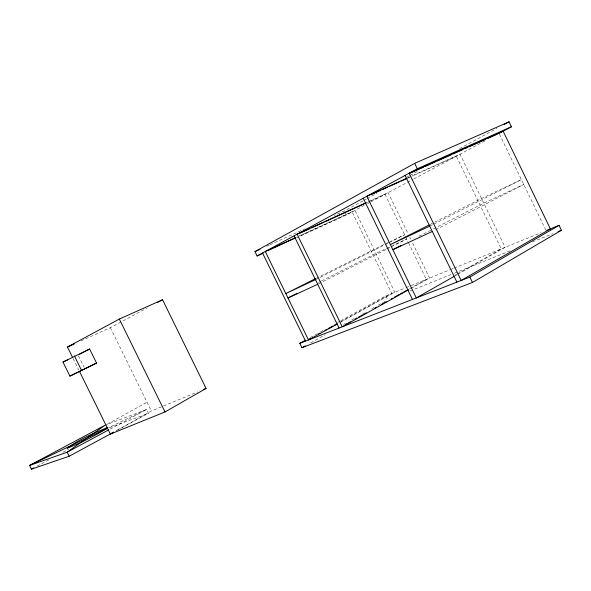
<?xml version="1.0" encoding="UTF-8"?>
<svg xmlns="http://www.w3.org/2000/svg" width="591" height="591" viewBox="0 0 591 591"><rect width="100%" height="100%" fill="white"/><g stroke="black" fill="none" stroke-linecap="round" stroke-linejoin="round"><path stroke-width="0.44" stroke-dasharray="2.96 2.22" d="M454.723 276.041L457.124 274.675M457.922 274.217L505.15 247.304L460.064 154.214L410.516 176.554M454.848 275.303L456.451 274.394M457.249 273.936L501.249 248.892L456.348 156.201L411.883 176.266M117.609 430.012L151.362 411.011L197.66 391.907M310.748 342.795L325.19 334.757M343.637 324.489L345.24 323.602M351.652 320.026L356.469 317.352M362.881 313.777L364.484 312.883M371.702 308.871L374.916 307.084M378.122 305.296L386.942 300.391M409.504 288.77L426.318 279.395L408.263 242.229M411.173 288.342L429.613 278.058L412.289 242.406M341.014 321.511L391.759 293.468L352.073 211.918L300.191 235.735M339.943 322.56L394.781 292.235L354.955 210.381L297.967 236.526M107.481 424.043L147.048 402.249M310.245 337.579L317.478 333.59M320.691 331.817L323.1 330.487M337.564 322.501L339.973 321.172M340.778 320.728L385.775 295.899L405.411 287.906M116.102 430.839L148.444 413.331L146.568 409.511L105.05 425.217M363.059 200.814L344.405 210.906L334.373 215.471M363.871 200.379L366.302 199.064M367.114 198.62L376.844 193.353M406.859 177.115L409.29 175.8M410.102 175.364L419.026 170.533M459.576 148.592L496.891 128.41M110.125 429.11L146.568 409.511L108.67 427.625M37.07 466.136L49.23 459.613M63.015 452.226L68.689 449.182M80.923 340.955L110.354 327.665L147.299 307.918M296.313 237.959L346.378 214.961L364.263 205.402M367.513 203.666L369.959 202.366M370.771 201.93L413.05 179.332M413.863 178.903L486.23 140.23M435.582 229.81L523.759 184.481L483.756 203.127L432.967 229.131M419.049 236.26L432.154 229.544M318.379 282.564L320.839 281.309M321.659 280.895L375.876 253.384L391.707 246.011M429.731 226.154L433.004 224.491M433.824 224.078L521.41 179.62L481.502 198.473L434.695 222.157M318.519 283.879L386.292 249.402M387.105 248.988L390.37 247.326M391.19 246.912L406.704 239.023L392.542 245.62M429.775 224.646L433.875 222.571M315.454 279.683L384.18 245.073M385 244.659L388.272 243.012M389.092 242.598L404.636 234.767L390.503 241.438M316.274 278.25L385.517 243.795M386.351 243.403L389.676 241.83M368.91 201.428L388.117 192.659L408.255 234.117M367.469 202.329L369.973 201.191M370.808 200.807L384.985 194.336L405.049 235.624M266.659 246.277L269.171 245.139M270.006 244.755L305.111 228.783M407.997 177.692L409.681 176.931M407.687 178.157L411.041 176.643M406.268 287.558L449.803 269.836M450.66 269.489L453.216 268.447M454.073 268.1L541.149 232.647M409.991 291.016L451.066 274.542M454.486 273.175L510.107 250.865M532.358 241.941L552.895 233.704M109.342 427.803L148.444 413.331M110.354 327.665L151.362 411.011M78.5 355.848L84.121 367.255M73.121 358.508L78.78 369.988M409.873 237.427L410.679 239.089M405.448 236.452L407.856 241.409M344.797 211.718L346.378 214.961M385.775 295.899L387.748 299.94M499.461 134.209L546.077 230.645"/><path stroke-width="0.89" d="M107.023 428.416L107.318 427.544C93.504 433.269 79.113 439.357 67.167 448.214C81.056 442.991 94.316 436.055 107.023 428.416L29.55 465.449L31.397 469.173L69.199 456.237L113.671 432.154M305.421 340.239L299.8 343.341L301.927 347.707L472.482 282.468L561.45 230.268L559.071 225.348L546.793 230.35M299.8 343.341L469.86 277.068L559.071 225.348M79.593 371.628L110.377 434.082L165 411.949L206.082 388.427L162.562 299.755L119.323 319.066L67.463 347.028L72.316 356.868M453.925 276.499L416.3 297.938L366.848 196.242L407.162 178.068M110.377 434.082L113.59 432.272M301.927 347.707L305.133 345.92M345.462 324.474L347.057 323.58M348.66 322.686L350.264 321.792M355.065 319.118L356.668 318.224M358.272 317.33L363.073 314.656M364.677 313.762L366.272 312.868M375.078 307.963L376.681 307.069M381.483 304.387L383.086 303.493M384.689 302.607L386.292 301.713M391.094 299.031L392.697 298.137M394.293 297.251L399.102 294.569M400.698 293.675L402.301 292.781M403.904 291.895L406.305 290.55M408.773 289.679L342.255 326.801L297.088 234.213L366.405 202.573M262.936 253.295L257.1 255.977L254.957 251.603L414.69 163.345L509.058 121.827L511.444 126.762L499.055 133.381M308.79 339.315L310.401 338.421M318.46 333.974L320.071 333.08M324.902 330.413L326.513 329.519M328.123 328.633L332.955 325.959M334.565 325.072L336.176 324.178M337.52 323.898L308.487 339.958L265.285 251.522L295.456 237.678M257.1 255.977L417.32 168.775L511.444 126.762M504.189 124.457L509.058 121.827M108.508 429.982L67.197 452.196L29.55 465.449L105.05 425.217L67.197 452.196L69.199 456.237M31.397 469.173L33.827 467.873M157.745 302.333L162.562 299.755M62.993 362.047L89.625 349.022L96.547 363.073L69.93 376.112L62.993 362.047L67.766 359.83M79.637 354.231L89.625 349.022M401.023 245.487L392.838 249.683L432.317 231.487M297.022 293.402L287.987 297.982L317.707 284.293M428.955 225.068L390.363 244.593L429.731 226.154M315.454 278.664L285.822 293.564L315.454 279.683M69.93 376.112L96.547 363.073M268.388 250.333L295.168 238.04M299.076 233.571L309.92 228.614M311.59 227.853L324.097 222.142M325.767 221.381L365.799 203.097M254.957 251.603L259.974 249.321M370.771 194.816L380.84 190.272M382.517 189.512L387.548 187.244M389.225 186.483L399.294 181.939M400.971 181.186L406.844 178.534M67.463 347.028L74.193 343.992M409.297 173.547L423.555 167.164M425.239 166.411L435.301 161.912M436.978 161.158L451.243 154.776M452.92 154.022L462.982 149.523M464.666 148.769L467.178 147.647M468.855 146.893L485.632 139.387M487.316 138.634L497.378 134.127M203.555 389.469L206.082 388.427M558.03 231.642L561.45 230.268M119.323 319.066L165 411.949M74.473 356.041L81.506 370.313M294.074 235.853L339.057 328.042M262.537 253.022L305.569 341.096M405.101 175.424L456.895 282.121M363.221 198.221L412.452 299.438M414.69 163.345L417.32 168.775M469.86 277.068L472.482 282.468M550.369 228.894L461.172 280.452L409.135 173.229L503.148 131.195L550.369 228.894"/></g></svg>
